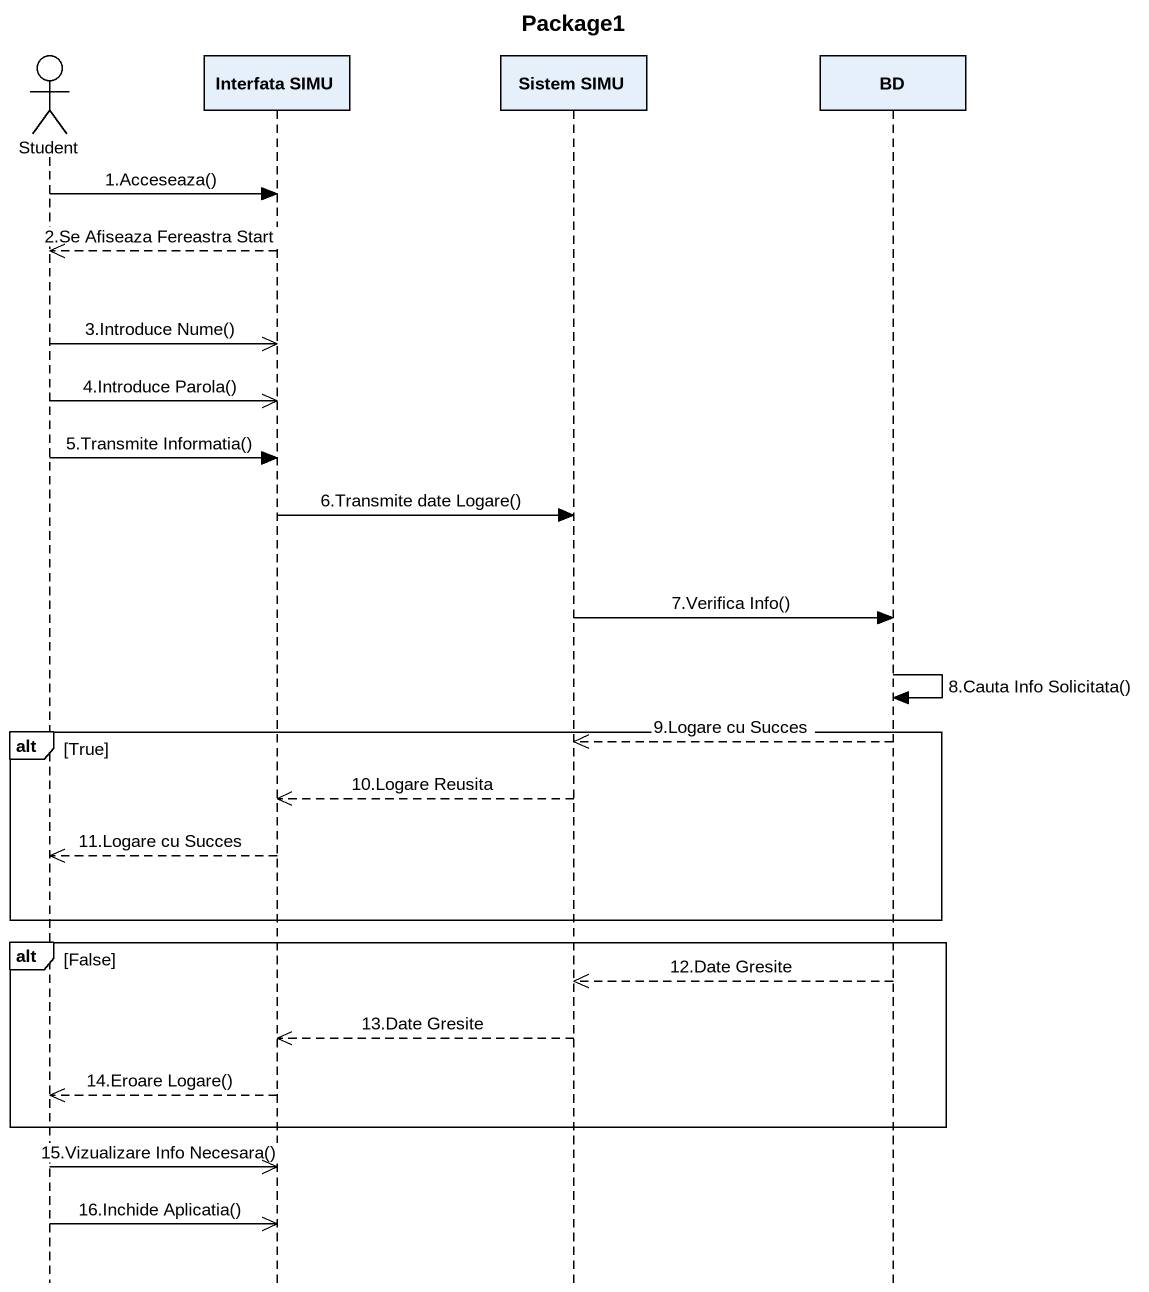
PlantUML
@startuml
title Package1
hide footbox
actor Student
participant "Interfata SIMU" as Interfata_SIMU
participant "Sistem SIMU" as Sistem_SIMU
participant BD

Student -> Interfata_SIMU : 1.Acceseaza()
Interfata_SIMU -->> Student : 2.Se Afiseaza Fereastra Start
Student ->> Interfata_SIMU : 3.Introduce Nume()
Student ->> Interfata_SIMU : 4.Introduce Parola()
Student -> Interfata_SIMU : 5.Transmite Informatia()
Interfata_SIMU -> Sistem_SIMU : 6.Transmite date Logare()
Sistem_SIMU -> BD : 7.Verifica Info()
BD -> BD : 8.Cauta Info Solicitata()
alt True
  BD -->> Sistem_SIMU : 9.Logare cu Succes
  Sistem_SIMU -->> Interfata_SIMU : 10.Logare Reusita
  Interfata_SIMU -->> Student : 11.Logare cu Succes
end
alt False
  BD -->> Sistem_SIMU : 12.Date Gresite
  Sistem_SIMU -->> Interfata_SIMU : 13.Date Gresite
  Interfata_SIMU -->> Student : 14.Eroare Logare()
end
Student ->> Interfata_SIMU : 15.Vizualizare Info Necesara()
Student ->> Interfata_SIMU : 16.Inchide Aplicatia()
@enduml
